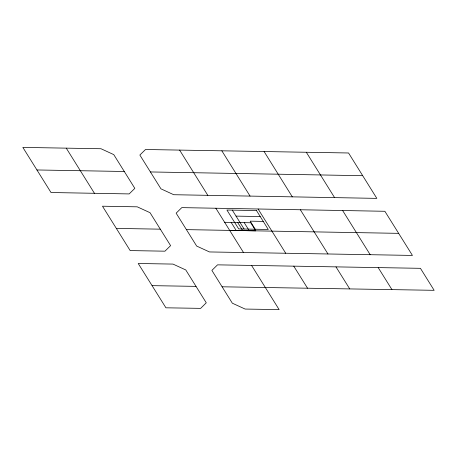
<?xml version="1.0" encoding="UTF-8"?>
<svg xmlns="http://www.w3.org/2000/svg" width="457" height="457" viewBox="0 0 457 457"><rect width="100%" height="100%" fill="white"/><g stroke="black" fill="none" stroke-linecap="round" stroke-linejoin="round"><path stroke-width="0.69" d="M66.259 148.148L100.991 148.736L113.759 154.609L134.832 188.375L129.177 193.922L51.007 192.517L22.85 147.394L66.259 148.148L94.439 193.3M179.607 150.09L348.554 152.981L376.831 198.378L173.729 194.716L160.95 188.832L139.859 155.043L145.52 149.502L179.607 150.09L207.804 195.322M243.501 252.521L209.472 251.944L196.681 246.077L176.139 213.168L181.795 207.621L384.874 211.283L412.437 255.429L243.501 252.521L215.847 208.232M251.567 265.426L217.543 264.849L211.882 270.395L232.333 303.191L245.129 309.058L279.124 309.606L251.567 265.426L420.44 268.322L434.15 290.321L222.096 286.796M152.078 285.648L165.92 307.807L200.652 308.361L206.273 302.802L185.782 269.956L172.992 264.089L138.22 263.489L152.078 285.648L196.03 286.373M36.937 169.964L124.31 171.489M150.399 171.946L362.704 175.694M236.035 216.115L260.233 216.555M263.249 221.394L250.196 221.159L255.229 229.225M224.633 222.291L250.733 222.765L255.766 230.831L229.665 230.357M116.324 228.403L160.316 229.174L170.604 245.638L164.948 251.184L130.171 250.579L102.482 206.21L137.243 206.827L150.039 212.694L160.316 229.174M186.405 229.631L398.664 233.35M327.96 253.966L300.352 209.757M306.316 152.267L334.581 197.613M342.624 210.523L370.187 254.698M378.202 267.608L391.94 289.607M264.095 151.535L292.309 196.853M335.981 266.877L349.736 288.904M250.053 196.087L221.845 150.804M258.096 208.992L285.722 253.252M293.765 266.163L307.538 288.207M244.209 222.645L249.236 230.711M232.293 210.123L244.095 229.026M237.686 222.525L242.713 230.596M231.162 222.41L236.189 230.477M256.497 210.563L226.918 210.026L238.703 228.928L268.276 229.465L256.497 210.563"/></g></svg>
